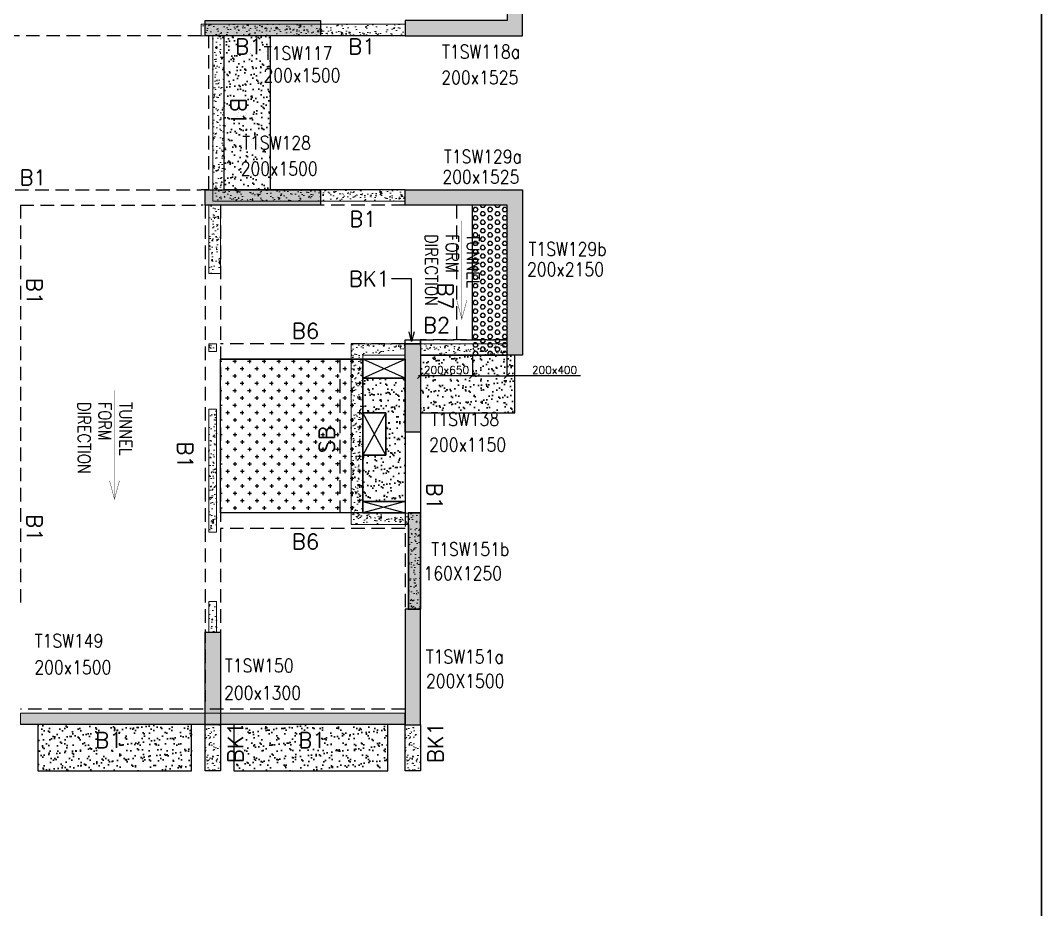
# Model space of a CAD drawing. Header units: millimetres. Extents: x 1078357 to 2594950, y -4969473 to -4636555.
# Drawn here: x 1439751 to 1453025, y -4675112 to -4663560 of the extents above; entities that cross this region are included whole.
import ezdxf

# ---------------------------------------------------------------- set-up
doc = ezdxf.new("R2010")
doc.units = ezdxf.units.MM
doc.header["$PDMODE"] = 35
for name, pattern in [('CONTINOUS', [0]), ('HIDDEN', [0.375, 0.25, -0.125]), ('New Retail block$0$CONTINOUS', [0])]:
    doc.linetypes.add(name, pattern=pattern)
doc.layers.get('0').update_dxf_attribs({"lineweight": 0})
doc.layers.get('Defpoints').update_dxf_attribs({"lineweight": 0})
for name, color, linetype, lineweight in [('A-_ANOTDIMA_D-', 6, 'Continuous', 13), ('Boundary', 40, 'Continuous', 30), ('COL. NO.', 30, 'Continuous', 25), ('COL. SIZE', 7, 'Continuous', 25), ('DIM', 9, 'Continuous', 25), ('HATCH', 8, 'Continuous', 30), ('S-NON STR RCC WALL', 8, 'Continuous', 0)]:
    doc.layers.add(name, color=color, linetype=linetype, lineweight=lineweight)
for name, color, linetype in [('B-200x325', 201, 'HIDDEN'), ('B-200x375', 41, 'HIDDEN'), ('B-200x400', 44, 'HIDDEN'), ('B-200x650', 241, 'HIDDEN'), ('B-300xSLAB THK.', 151, 'Continuous'), ('BK1-200x650', 241, 'HIDDEN'), ('DC BEAM NO.', 7, 'Continuous'), ('DROP SLAB', 8, 'Continuous'), ('S-COLUMN_SHEAR WALL', 1, 'Continuous'), ('S-PROJECTION', 54, 'New Retail block$0$CONTINOUS'), ('SLAB FOLD', 8, 'Continuous'), ('TEXT', 7, 'Continuous')]:
    doc.layers.add(name, color=color, linetype=linetype)
doc.styles.add('Roman', font='romans')
doc.styles.add('ROMANS', font='romans.shx', dxfattribs={"width": 0.85})
doc.dimstyles.new('HARESH', dxfattribs={"dimtxt": 150, "dimasz": 75, "dimexe": 0, "dimexo": 0, "dimgap": 25, "dimtad": 1, "dimdec": 0, "dimdsep": 46, "dimtxsty": 'Roman', "dimblk": 'OBLIQUE', "dimcen": 225, "dimdle": 25, "dimclrd": 2, "dimclre": 2, "dimclrt": 7, "dimadec": 8, "dimazin": 1, "dimtfac": 1, "dimtdec": 0, "dimtmove": 0, "dimatfit": 0, "dimfxl": 1, "dimlwd": -1, "dimlwe": -1, "dimarcsym": 0})
pattern_1 = [(50, (-3886494.52, 18750791.27), (182.184669, -15.9390855), [19.05, -209.55]), (355, (-3886494.52, 18750791.27), (-35.2434214, 191.0568452), [15.24, -167.6405842]), (100.4514447, (-3886479.33, 18750789.94), (146.9412471, 175.1177519), [16.1900088, -178.0902446]), (46.1842, (-3886494.52, 18750842.07), (271.0790409, -42.042328), [28.575, -314.325]), (96.6355576, (-3886471.93, 18750838.57), (237.404134, 247.4261246), [24.285023, -267.135608]), (351.1841512, (-3886494.52, 18750842.07), (237.404134, 247.4261246), [22.859967, -251.459732]), (21, (-3886469.12, 18750829.37), (151.6143913, -102.2651982), [19.05, -209.55]), (326, (-3886469.12, 18750829.37), (61.8020283, 184.1879661), [15.24, -167.64]), (71.451445, (-3886456.48, 18750820.85), (213.4164193, 81.9227689), [16.1900088, -178.0899376]), (37.5, (-3886494.515, 18750791.27), (3.08860325, 84.55503887), [0, -165.608, 0, -170.18, 0, -168.275]), (7.5, (-3886494.515, 18750791.27), (66.8196625, 100.18057482), [0, -97.028, 0, -161.798, 0, -64.135]), (327.5, (-3886551.16, 18750791.27), (135.59059517, -5.728744), [0, -63.5, 0, -198.12, 0, -262.89]), (317.5, (-3886576.56, 18750791.27), (148.1291814, 25.42649103), [0, -82.55, 0, -131.572, 0, -186.69])]

# ---------------------------------------------------------------- blocks, each defined once
blk = doc.blocks.new('_Oblique')
at = {"color": 0, "linetype": 'ByBlock', "lineweight": -2}
blk.add_line((-0.5, -0.5), (0.5, 0.5), dxfattribs=at)
blk = doc.blocks.new('*D1308')
at = {"layer": 'Defpoints', "color": 0, "ltscale": 700, "transparency": 16777216}
for p in [(1445626, -4667910, 0), (1446076, -4667910, 0), (1446076, -4668176)]:
    blk.add_point(p, dxfattribs=at)
at = {"layer": 'DIM', "color": 2, "ltscale": 700, "transparency": 16777216}
for p, q in [((1445626, -4667910), (1445626, -4668176)), ((1446076, -4667910), (1446076, -4668176)), ((1445626, -4668176), (1445551, -4668176)), ((1445626, -4668176), (1446076, -4668176)), ((1445626, -4668176), (1446076, -4668176)), ((1446076, -4668176), (1446151, -4668176)), ((1447032, -4668176), (1446076, -4668176))]:
    blk.add_line(p, q, dxfattribs=at)
at = {"layer": 'DIM', "color": 2, "ltscale": 700, "transparency": 16777216, "xscale": 75, "yscale": 75, "zscale": 75}
blk.add_blockref('_Oblique', (1445626, -4668176), dxfattribs=at)
at = {"layer": 'DIM', "color": 2, "ltscale": 700, "transparency": 16777216, "xscale": 75, "yscale": 75, "zscale": 75, "rotation": 180}
blk.add_blockref('_Oblique', (1446076, -4668176), dxfattribs=at)
at = {"layer": 'DIM', "color": 7, "ltscale": 700, "transparency": 16777216, "insert": (1446695, -4668101), "char_height": 150, "attachment_point": 5, "style": 'Roman'}
blk.add_mtext('{\\H0.666667x;200x400}', dxfattribs=at)
blk = doc.blocks.new('*D1309')
at = {"layer": 'Defpoints', "color": 0, "ltscale": 700, "transparency": 16777216}
for p in [(1444951, -4667910, 0), (1445626, -4667910), (1444951, -4668176)]:
    blk.add_point(p, dxfattribs=at)
at = {"layer": 'DIM', "color": 2, "ltscale": 700, "transparency": 16777216}
for p, q in [((1444951, -4667910), (1444951, -4668176)), ((1445626, -4667910), (1445626, -4668176)), ((1445651, -4668176), (1444926, -4668176))]:
    blk.add_line(p, q, dxfattribs=at)
at = {"layer": 'DIM', "color": 2, "ltscale": 700, "transparency": 16777216, "xscale": 75, "yscale": 75, "zscale": 75, "rotation": 180}
blk.add_blockref('_Oblique', (1444951, -4668176), dxfattribs=at)
at = {"layer": 'DIM', "color": 2, "ltscale": 700, "transparency": 16777216, "xscale": 75, "yscale": 75, "zscale": 75}
blk.add_blockref('_Oblique', (1445626, -4668176), dxfattribs=at)
at = {"layer": 'DIM', "color": 7, "ltscale": 700, "transparency": 16777216, "insert": (1445289, -4668101), "char_height": 150, "attachment_point": 5, "style": 'Roman'}
blk.add_mtext('{\\H0.666667x;200x650}', dxfattribs=at)
blk = doc.blocks.new('G$CD63B60BD')
at = {"layer": 'COL. NO.', "linetype": 'Continuous', "style": 'ROMANS', "width": 0.85}
for s, p in [('T1SW117', (87238, 8637, -320)), ('T1SW118a', (89556, 8656, -320)), ('T1SW128', (86958, 7473, -320)), ('T1SW129a', (89580, 7294, -320)), ('T1SW129b', (90680, 6092, -320)), ('T1SW138', (89406, 3882, -320)), ('T1SW151b', (89416, 2192, 0)), ('T1SW149', (84261, 1002, -320)), ('T1SW151a', (89344, 796, 0)), ('T1SW150', (86734, 680, -320))]:
    blk.add_text(s, height=175, dxfattribs=at).set_placement(p)
at = {"layer": 'COL. SIZE', "linetype": 'Continuous', "style": 'ROMANS', "width": 0.85}
for s, p in [('200x1500', (87235, 8349, -320)), ('200x1525', (89546, 8321, -320)), ('200x1500', (86938, 7137, -320)), ('200x1525', (89560, 7030, -320)), ('200x2150', (90660, 5828, -320)), ('200x1150', (89388, 3550, -320)), ('160X1250', (89315, 1879, 0)), ('200x1500', (84256, 658, -320)), ('200X1500', (89347, 479, 0)), ('200x1300', (86722, 327, -320))]:
    blk.add_text(s, height=175, dxfattribs=at).set_placement(p)

msp = doc.modelspace()

# ---------------------------------------------------------------- hatches: boundary and pattern name
at = {"layer": 'DROP SLAB'}
h = msp.add_hatch(dxfattribs=at)
h.set_pattern_fill('CROSS', color=8, scale=15, angle=0.03079)
h.set_pattern_definition([(180.03079016, (-3005965.24, 14064915.91), (-95.1987999, -95.3011726), [47.625, -142.875]), (270.03079016, (-3005989.06, 14064939.705), (95.3011726, -95.1987999), [47.625, -142.875])])
h.paths.add_polyline_path([(1444201.2, -4669959.6), (1442351.2, -4669959.5), (1442351.2, -4667959.7), (1444201.2, -4667959.8)])
at = {"layer": 'HATCH'}
h = msp.add_hatch(dxfattribs=at)
h.set_pattern_fill('AR-SAND', color=8, scale=3, angle=179.97015)
h.set_pattern_definition([(37.4701541, (-2644231.77, 14017529.73), (-4.72361136, 146.8264517), [0, -115.824, 0, -129.54, 0, -123.825]), (7.4701541, (-2644231.77, 14017529.73), (134.9689868, 214.9772528), [0, -62.484, 0, -104.394, 0, -40.005]), (327.4701541, (-2644325.5, 14017529.78), (237.2979035, 0.3075449), [0, -38.1, 0, -137.16, 0, -179.07]), (317.4701541, (-2644325.5, 14017529.78), (229.1017424, 66.759465), [0, -19.05, 0, -89.916, 0, -102.87])])
h.paths.add_polyline_path([(1443001.5, -4663759.7), (1442401.5, -4663759.7), (1442401.5, -4665759.7), (1443001.5, -4665759.7)])
h = msp.add_hatch(dxfattribs=at)
h.set_pattern_fill('AR-SAND', color=8, scale=3, angle=179.97015)
h.set_pattern_definition([(37.4701541, (-2647406.74, 14014779.73), (-4.72361136, 146.8264517), [0, -115.824, 0, -129.54, 0, -123.825]), (7.4701541, (-2647406.74, 14014779.73), (134.9689868, 214.9772528), [0, -62.484, 0, -104.394, 0, -40.005]), (327.4701541, (-2647500.47, 14014779.78), (237.2979035, 0.3075449), [0, -38.1, 0, -137.16, 0, -179.07]), (317.4701541, (-2647500.47, 14014779.78), (229.1017424, 66.759465), [0, -19.05, 0, -89.916, 0, -102.87])])
h.paths.add_polyline_path([(1446176.2, -4667909.7), (1444951.5, -4667909.7), (1444951.5, -4668659.6), (1446176.2, -4668659.6)])
h = msp.add_hatch(dxfattribs=at)
h.set_pattern_fill('AR-SAND', color=8, scale=3, angle=359.97015)
h.set_pattern_definition([(37.47015413, (-3577631.92, 18698798.93), (-4.72361136, 146.8264517), [0, -115.824, 0, -129.54, 0, -123.825]), (7.4701541, (-3577631.92, 18698798.93), (134.9689868, 214.9772528), [0, -62.484, 0, -104.394, 0, -40.005]), (327.4701541, (-3577725.64, 18698798.98), (237.2979035, 0.3075449), [0, -38.1, 0, -137.16, 0, -179.07]), (317.4701541, (-3577725.64, 18698798.98), (229.1017424, 66.759465), [0, -19.05, 0, -89.916, 0, -102.87])])
h.paths.add_polyline_path([(1444751.2, -4669809.7), (1444201.2, -4669809.7), (1444201.2, -4669209.6), (1444501.2, -4669209.6), (1444501.2, -4668659.7), (1444201.2, -4668659.7), (1444201.2, -4668209.7), (1444751.2, -4668209.7)])
h = msp.add_hatch(dxfattribs=at)
h.set_pattern_fill('AR-SAND', color=8, scale=3, angle=179.97015)
h.set_pattern_definition([(37.47015413, (-3743306.5, 18698798.92), (-4.72361136, 146.8264517), [0, -115.824, 0, -129.54, 0, -123.825]), (7.4701541, (-3743306.5, 18698798.92), (134.9689868, 214.9772528), [0, -62.484, 0, -104.394, 0, -40.005]), (327.4701541, (-3743400.23, 18698798.96), (237.2979035, 0.3075449), [0, -38.1, 0, -137.16, 0, -179.07]), (317.4701541, (-3743400.23, 18698798.96), (229.1017424, 66.759465), [0, -19.05, 0, -89.916, 0, -102.87])])
h.paths.add_polyline_path([(1441976.5, -4672709.7), (1439976.5, -4672709.7), (1439976.5, -4673309.7), (1441976.5, -4673309.7)])
h = msp.add_hatch(dxfattribs=at)
h.set_pattern_fill('AR-SAND', color=8, scale=3, angle=179.97015)
h.set_pattern_definition([(37.47015413, (-3745856.5, 18698798.92), (-4.72361136, 146.8264517), [0, -115.824, 0, -129.54, 0, -123.825]), (7.4701541, (-3745856.5, 18698798.92), (134.9689868, 214.9772528), [0, -62.484, 0, -104.394, 0, -40.005]), (327.4701541, (-3745950.23, 18698798.96), (237.2979035, 0.3075449), [0, -38.1, 0, -137.16, 0, -179.07]), (317.4701541, (-3745950.23, 18698798.96), (229.1017424, 66.759465), [0, -19.05, 0, -89.916, 0, -102.87])])
h.paths.add_polyline_path([(1444526.5, -4672709.7), (1442526.5, -4672709.7), (1442526.5, -4673309.7), (1444526.5, -4673309.7)])
at = {"layer": 'S-COLUMN_SHEAR WALL', "lineweight": 25, "extrusion": (-1.00316e-06, 2.11765e-11, 1)}
h = msp.add_hatch(color=1, dxfattribs=at)
h.dxf.hatch_style = 1
h.paths.add_polyline_path([(1446076.3, -4663559.8), (1444751.3, -4663559.8), (1444751.3, -4663759.8), (1446276.3, -4663759.8), (1446276.3, -4661609.8), (1446076.3, -4661609.8)])
at = {"layer": 'S-COLUMN_SHEAR WALL', "lineweight": 25}
h = msp.add_hatch(color=1, dxfattribs=at)
h.dxf.hatch_style = 1
h.paths.add_polyline_path([(1442151.3, -4663559.7), (1443651.3, -4663559.7), (1443651.3, -4663759.7), (1442151.3, -4663759.7)])
h = msp.add_hatch(color=1, dxfattribs=at)
h.dxf.hatch_style = 1
h.paths.add_polyline_path([(1442151.3, -4665759.7), (1443651.3, -4665759.7), (1443651.3, -4665959.7), (1442151.3, -4665959.7)])
h = msp.add_hatch(color=1, dxfattribs=at)
h.dxf.hatch_style = 1
h.paths.add_polyline_path([(1446076.3, -4665959.8), (1444751.3, -4665959.8), (1444751.3, -4665759.8), (1446276.3, -4665759.8), (1446276.3, -4667909.8), (1446076.3, -4667909.8)])
h = msp.add_hatch(color=1, dxfattribs=at)
h.dxf.hatch_style = 1
h.paths.add_polyline_path([(1444751.3, -4667759.8), (1444951.3, -4667759.8), (1444951.3, -4668909.8), (1444751.3, -4668909.8)])
at = {"layer": 'S-COLUMN_SHEAR WALL', "lineweight": 25, "extrusion": (-1.00316e-06, -2.11765e-11, 1)}
h = msp.add_hatch(color=1, dxfattribs=at)
h.dxf.hatch_style = 1
h.paths.add_polyline_path([(1444791.3, -4671209.7), (1444951.3, -4671209.7), (1444951.2, -4669959.5), (1444791.2, -4669959.5)])
at = {"layer": 'S-COLUMN_SHEAR WALL', "lineweight": 25}
h = msp.add_hatch(color=1, dxfattribs=at)
h.dxf.hatch_style = 1
h.paths.add_polyline_path([(1444751.2, -4672709.8), (1444951.2, -4672709.8), (1444951.2, -4671209.7), (1444751.2, -4671209.7)])
h = msp.add_hatch(color=1, dxfattribs=at)
h.dxf.hatch_style = 1
h.paths.add_polyline_path([(1442351.2, -4671509.7), (1442351.2, -4672709.8), (1442151.2, -4672709.8), (1442151.2, -4671509.7)])
at = {"layer": 'S-NON STR RCC WALL'}
h = msp.add_hatch(dxfattribs=at)
h.set_pattern_fill('AR-CONC', color=256)
h.set_pattern_definition(pattern_1)
h.paths.add_polyline_path([(1444751.5, -4663759.7), (1444751.5, -4663609.7), (1442101.5, -4663609.7), (1442101.5, -4663759.7), (1442251.5, -4663759.7), (1442251.5, -4665909.7), (1444751.5, -4665909.7), (1444751.5, -4665759.7), (1442401.5, -4665759.7), (1442401.5, -4663759.7)])
h = msp.add_hatch(dxfattribs=at)
h.set_pattern_fill('AR-CONC', color=256, angle=180)
h.set_pattern_definition([(50, (-6009333.69, 28115539.64), (182.184669, -15.93908554), [19.05, -209.55]), (355, (-6009333.7, 28115539.64), (-35.2434214, 191.0568452), [15.24, -167.6405842]), (100.4514447, (-6009318.51, 28115538.3), (146.9412471, 175.1177519), [16.1900088, -178.0902446]), (46.1842, (-6009333.7, 28115590.44), (271.0790409, -42.042328), [28.575, -314.325]), (96.6355576, (-6009311.1, 28115586.93), (237.404134, 247.4261246), [24.2850231, -267.1356082]), (351.1841512, (-6009333.7, 28115590.44), (237.404134, 247.4261246), [22.859967, -251.459732]), (21, (-6009308.29, 28115577.74), (151.6143913, -102.2651982), [19.05, -209.55]), (326, (-6009308.3, 28115577.74), (61.8020283, 184.1879661), [15.24, -167.64]), (71.451445, (-6009295.66, 28115569.21), (213.4164193, 81.9227689), [16.1900088, -178.0899376]), (37.5, (-6009333.69, 28115539.636), (3.08860325, 84.55503887), [0, -165.608, 0, -170.18, 0, -168.275]), (7.5, (-6009333.69, 28115539.64), (66.8196625, 100.18057482), [0, -97.028, 0, -161.798, 0, -64.135]), (327.5, (-6009390.334, 28115539.636), (135.59059517, -5.72874399), [0, -63.5, 0, -198.12, 0, -262.89]), (317.5, (-6009415.73, 28115539.64), (148.1291814, 25.42649103), [0, -82.55, 0, -131.572, 0, -186.69])])
h.paths.add_polyline_path([(1442201.5, -4665959.7), (1442351.5, -4665959.7), (1442351.5, -4666849.6), (1442201.5, -4666849.6)])
h = msp.add_hatch(dxfattribs=at)
h.set_pattern_fill('AR-CONC', color=256, angle=180)
h.set_pattern_definition([(50, (2539476, -9254853.38), (182.184669, -15.9390855), [19.05, -209.55]), (355, (2539476, -9254853.38), (-35.2434214, 191.056845), [15.24, -167.640584]), (100.4514447, (2539491.19, -9254854.7), (146.941247, 175.117752), [16.190009, -178.0902446]), (46.1842, (2539476, -9254802.58), (271.079041, -42.042328), [28.575, -314.325]), (96.6355576, (2539498.6, -9254806.08), (237.404134, 247.426125), [24.285023, -267.135608]), (351.184151, (2539476, -9254802.58), (237.404134, 247.426125), [22.859967, -251.459732]), (21, (2539501.4, -9254815.28), (151.6143913, -102.265198), [19.05, -209.55]), (326, (2539501.4, -9254815.28), (61.802028, 184.187966), [15.24, -167.64]), (71.451445, (2539514.04, -9254823.8), (213.416419, 81.922769), [16.190009, -178.0899376]), (37.5, (2539476.01, -9254853.376), (3.08860325, 84.5550389), [0, -165.608, 0, -170.18, 0, -168.275]), (7.5, (2539476.01, -9254853.38), (66.8196625, 100.1805748), [0, -97.028, 0, -161.798, 0, -64.135]), (327.5, (2539419.365, -9254853.376), (135.5905952, -5.728744), [0, -63.5, 0, -198.12, 0, -262.89]), (317.5, (2539393.97, -9254853.38), (148.1291814, 25.426491), [0, -82.55, 0, -131.572, 0, -186.69])])
h.paths.add_polyline_path([(1442201.5, -4667759.5), (1442301.5, -4667759.5), (1442301.5, -4667859.5), (1442201.5, -4667859.5)])
h = msp.add_hatch(dxfattribs=at)
h.set_pattern_fill('AR-CONC', color=256)
h.set_pattern_definition([(50, (-4983719.23, 23434810.46), (182.184669, -15.9390855), [19.05, -209.55]), (355, (-4983719.23, 23434810.46), (-35.2434214, 191.0568452), [15.24, -167.6405842]), (100.4514447, (-4983704.05, 23434809.13), (146.9412471, 175.1177519), [16.1900088, -178.0902446]), (46.1842, (-4983719.23, 23434861.26), (271.0790409, -42.042328), [28.575, -314.325]), (96.6355576, (-4983696.64, 23434857.75), (237.404134, 247.4261246), [24.2850231, -267.1356082]), (351.1841512, (-4983719.23, 23434861.26), (237.404134, 247.4261246), [22.859967, -251.459732]), (21, (-4983693.83, 23434848.56), (151.6143913, -102.2651982), [19.05, -209.55]), (326, (-4983693.83, 23434848.56), (61.8020283, 184.1879661), [15.24, -167.64]), (71.451445, (-4983681.2, 23434840.03), (213.4164193, 81.9227689), [16.1900088, -178.0899376]), (37.5, (-4983719.23, 23434810.456), (3.08860325, 84.55503887), [0, -165.608, 0, -170.18, 0, -168.275]), (7.5, (-4983719.23, 23434810.46), (66.8196625, 100.18057482), [0, -97.028, 0, -161.798, 0, -64.135]), (327.5, (-4983775.87, 23434810.456), (135.59059517, -5.728744), [0, -63.5, 0, -198.12, 0, -262.89]), (317.5, (-4983801.27, 23434810.46), (148.1291814, 25.42649103), [0, -82.55, 0, -131.572, 0, -186.69])])
h.paths.add_polyline_path([(1444051.5, -4670109.7), (1444051.5, -4667759.7), (1444751.5, -4667759.7), (1444751.5, -4667909.7), (1444201.5, -4667909.7), (1444201.5, -4669959.7), (1444951.5, -4669959.7), (1444951.5, -4671209.7), (1444801.5, -4671209.7), (1444801.5, -4670109.7)])
h = msp.add_hatch(dxfattribs=at)
h.set_pattern_fill('AR-CONC', color=256)
h.set_pattern_definition(pattern_1)
h.paths.add_polyline_path([(1445976.5, -4667909.7), (1444951.5, -4667909.7), (1444951.5, -4667759.7), (1445976.5, -4667759.7)])
h.paths.add_polyline_path([(1446076.5, -4667909.7), (1445976.5, -4667909.7), (1445976.5, -4667759.7), (1446076.5, -4667759.7)])
h = msp.add_hatch(dxfattribs=at)
h.set_pattern_fill('AR-CONC', color=256, angle=180)
h.set_pattern_definition([(50, (2539489.22, -9253488.71), (182.184669, -15.9390855), [19.05, -209.55]), (355, (2539489.22, -9253488.71), (-35.2434214, 191.056845), [15.24, -167.640584]), (100.4514447, (2539504.4, -9253490.04), (146.941247, 175.117752), [16.190009, -178.0902446]), (46.1842, (2539489.22, -9253437.9), (271.079041, -42.042328), [28.575, -314.325]), (96.6355576, (2539511.8, -9253441.41), (237.404134, 247.426125), [24.285023, -267.135608]), (351.184151, (2539489.22, -9253437.9), (237.404134, 247.426125), [22.859967, -251.459732]), (21, (2539514.62, -9253450.61), (151.6143913, -102.265198), [19.05, -209.55]), (326, (2539514.62, -9253450.61), (61.802028, 184.187966), [15.24, -167.64]), (71.451445, (2539527.26, -9253459.13), (213.416419, 81.922769), [16.190009, -178.0899376]), (37.5, (2539489.22, -9253488.71), (3.08860325, 84.5550389), [0, -165.608, 0, -170.18, 0, -168.275]), (7.5, (2539489.22, -9253488.71), (66.8196625, 100.1805748), [0, -97.028, 0, -161.798, 0, -64.135]), (327.5, (2539432.58, -9253488.71), (135.5905952, -5.728744), [0, -63.5, 0, -198.12, 0, -262.89]), (317.5, (2539407.18, -9253488.71), (148.1291814, 25.426491), [0, -82.55, 0, -131.572, 0, -186.69])])
h.paths.add_polyline_path([(1442201.5, -4670209.5), (1442301.5, -4670209.5), (1442301.5, -4668609.5), (1442201.5, -4668609.5)])
h = msp.add_hatch(dxfattribs=at)
h.set_pattern_fill('AR-CONC', color=256, angle=180)
h.set_pattern_definition([(50, (1442264.5, -4569469.52), (182.18467, -15.93909), [19.05, -209.55]), (355, (1442264.5, -4569469.52), (-35.24342, 191.05685), [15.24, -167.6406]), (100.45144, (1442279.69, -4569470.85), (146.94125, 175.11775), [16.19, -178.09024]), (46.1842, (1442264.5, -4569418.72), (271.07904, -42.04233), [28.575, -314.325]), (96.63556, (1442287.1, -4569422.23), (237.4041, 247.4261), [24.285, -267.1356]), (351.18415, (1442264.5, -4569418.72), (237.4041, 247.4261), [22.86, -251.4597]), (21, (1442289.9, -4569431.42), (151.6144, -102.2652), [19.05, -209.55]), (326, (1442289.9, -4569431.42), (61.80203, 184.18797), [15.24, -167.64]), (71.45144, (1442302.54, -4569439.95), (213.41642, 81.92277), [16.19, -178.08994]), (37.5, (1442264.506, -4569469.524), (3.088603, 84.55504), [0, -165.608, 0, -170.18, 0, -168.275]), (7.5, (1442264.51, -4569469.52), (66.81966, 100.180575), [0, -97.028, 0, -161.798, 0, -64.135]), (327.5, (1442207.864, -4569469.524), (135.590595, -5.728744), [0, -63.5, 0, -198.12, 0, -262.89]), (317.5, (1442182.46, -4569469.52), (148.12918, 25.42649), [0, -82.55, 0, -131.572, 0, -186.69])])
h.paths.add_polyline_path([(1442201.5, -4671510), (1442301.5, -4671510), (1442301.5, -4671109.5), (1442201.5, -4671109.5)])
h = msp.add_hatch(dxfattribs=at)
h.set_pattern_fill('AR-CONC', color=256)
h.set_pattern_definition([(50, (-4983719.23, 23434810.46), (182.184669, -15.9390855), [19.05, -209.55]), (355, (-4983719.23, 23434810.46), (-35.2434214, 191.0568452), [15.24, -167.6405842]), (100.4514447, (-4983704.05, 23434809.13), (146.9412471, 175.1177519), [16.1900088, -178.0902446]), (46.1842, (-4983719.23, 23434861.26), (271.0790409, -42.042328), [28.575, -314.325]), (96.6355576, (-4983696.64, 23434857.75), (237.404134, 247.4261246), [24.2850231, -267.1356082]), (351.1841512, (-4983719.23, 23434861.26), (237.404134, 247.4261246), [22.859967, -251.459732]), (21, (-4983693.83, 23434848.56), (151.6143913, -102.2651982), [19.05, -209.55]), (326, (-4983693.83, 23434848.56), (61.8020283, 184.1879661), [15.24, -167.64]), (71.451445, (-4983681.2, 23434840.03), (213.4164193, 81.9227689), [16.1900088, -178.0899376]), (37.5, (-4983719.23, 23434810.456), (3.08860325, 84.55503887), [0, -165.608, 0, -170.18, 0, -168.275]), (7.5, (-4983719.23, 23434810.46), (66.8196625, 100.18057482), [0, -97.028, 0, -161.798, 0, -64.135]), (327.5, (-4983775.87, 23434810.456), (135.59059517, -5.728744), [0, -63.5, 0, -198.12, 0, -262.89]), (317.5, (-4983801.27, 23434810.46), (148.1291814, 25.42649103), [0, -82.55, 0, -131.572, 0, -186.69])])
h.paths.add_polyline_path([(1442626.5, -4672709.6), (1441876.5, -4672709.6), (1441876.5, -4672559.7), (1442626.5, -4672559.7)])
h.paths.add_polyline_path([(1444748.6, -4672709.7), (1444426.5, -4672709.7), (1444426.5, -4672559.7), (1444748.6, -4672559.7)])
h.paths.add_polyline_path([(1440076.5, -4672709.7), (1439751.5, -4672709.7), (1439751.5, -4672559.7), (1440076.5, -4672559.7)])
h.paths.add_polyline_path([(1444426.5, -4672709.7), (1442626.5, -4672709.7), (1442626.5, -4672559.7), (1444426.5, -4672559.7)])
h.paths.add_polyline_path([(1441876.5, -4672709.7), (1440076.5, -4672709.7), (1440076.5, -4672559.7), (1441876.5, -4672559.7)])
h = msp.add_hatch(dxfattribs=at)
h.set_pattern_fill('AR-CONC', color=256, angle=180)
h.set_pattern_definition([(50, (-8188021.01, 37566397.59), (182.184669, -15.93908554), [19.05, -209.55]), (355, (-8188021.01, 37566397.59), (-35.2434214, 191.0568452), [15.24, -167.6405842]), (100.4514447, (-8188005.83, 37566396.26), (146.9412471, 175.1177519), [16.1900088, -178.0902446]), (46.1842, (-8188021.01, 37566448.39), (271.0790409, -42.0423279), [28.575, -314.325]), (96.6355576, (-8187998.42, 37566444.88), (237.404134, 247.4261246), [24.2850231, -267.1356082]), (351.1841512, (-8188021.01, 37566448.4), (237.404134, 247.4261246), [22.859967, -251.459732]), (21, (-8187995.61, 37566435.69), (151.61439127, -102.2651982), [19.05, -209.55]), (326, (-8187995.61, 37566435.69), (61.80202835, 184.1879661), [15.24, -167.64]), (71.451445, (-8187982.98, 37566427.17), (213.4164193, 81.9227689), [16.1900088, -178.0899376]), (37.5, (-8188021.015, 37566397.59), (3.08860325, 84.55503887), [0, -165.608, 0, -170.18, 0, -168.275]), (7.5, (-8188021.015, 37566397.59), (66.81966251, 100.18057482), [0, -97.028, 0, -161.798, 0, -64.135]), (327.5, (-8188077.66, 37566397.59), (135.59059517, -5.72874399), [0, -63.5, 0, -198.12, 0, -262.89]), (317.5, (-8188103.06, 37566397.59), (148.1291814, 25.42649103), [0, -82.55, 0, -131.572, 0, -186.69])])
h.paths.add_polyline_path([(1442351.2, -4672709.7), (1442151.2, -4672709.7), (1442151.2, -4673309.7), (1442351.2, -4673309.7), (1442351.2, -4673309.7), (1442351.2, -4672709.8)], is_closed=False)
h = msp.add_hatch(dxfattribs=at)
h.set_pattern_fill('AR-CONC', color=256, angle=180)
h.set_pattern_definition([(50, (-8185421.04, 37566397.59), (182.184669, -15.93908554), [19.05, -209.55]), (355, (-8185421.04, 37566397.59), (-35.2434214, 191.0568452), [15.24, -167.6405842]), (100.4514447, (-8185405.85, 37566396.26), (146.9412471, 175.1177519), [16.1900088, -178.0902446]), (46.1842, (-8185421.04, 37566448.39), (271.0790409, -42.0423279), [28.575, -314.325]), (96.6355576, (-8185398.45, 37566444.88), (237.404134, 247.4261246), [24.2850231, -267.1356082]), (351.1841512, (-8185421.04, 37566448.4), (237.404134, 247.4261246), [22.859967, -251.459732]), (21, (-8185395.64, 37566435.69), (151.61439127, -102.2651982), [19.05, -209.55]), (326, (-8185395.64, 37566435.69), (61.80202835, 184.1879661), [15.24, -167.64]), (71.451445, (-8185383, 37566427.17), (213.4164193, 81.9227689), [16.1900088, -178.0899376]), (37.5, (-8185421.035, 37566397.59), (3.08860325, 84.55503887), [0, -165.608, 0, -170.18, 0, -168.275]), (7.5, (-8185421.035, 37566397.59), (66.81966251, 100.18057482), [0, -97.028, 0, -161.798, 0, -64.135]), (327.5, (-8185477.68, 37566397.59), (135.59059517, -5.72874399), [0, -63.5, 0, -198.12, 0, -262.89]), (317.5, (-8185503.08, 37566397.59), (148.1291814, 25.42649103), [0, -82.55, 0, -131.572, 0, -186.69])])
h.paths.add_polyline_path([(1444951.2, -4672709.7), (1444751.2, -4672709.7), (1444751.2, -4673309.7), (1444951.2, -4673309.7), (1444951.2, -4673309.7), (1444951.2, -4672709.8)], is_closed=False)
at = {"layer": 'SLAB FOLD', "ltscale": 1000}
h = msp.add_hatch(dxfattribs=at)
h.set_pattern_fill('HEX', color=8, scale=10, angle=180)
h.set_pattern_definition([(180, (261151.654, 209214.5), (-7e-15, -54.99261315), [31.75, -63.5]), (300, (261151.654, 209214.5), (47.625, 27.4963066), [31.75, -63.5]), (240, (261119.904, 209214.5), (47.625, -27.4963066), [31.75, -63.5])])
h.paths.add_polyline_path([(1446076.4, -4667909.7), (1445626.4, -4667909.7), (1445626.4, -4665959.8), (1446076.4, -4665959.8)])

# ---------------------------------------------------------------- linework, layer by layer
at = {"color": 2, "ltscale": 1000, "const_width": 5, "elevation": -0.1}
for points in [[(1445423.7, -4667196.2), (1445488.8, -4667439.2), (1445488.9, -4666159.4), (1445488.8, -4667439.2), (1445553.9, -4667196.2)], [(1440909, -4669537.8), (1440974.1, -4669780.8), (1440974.1, -4668363.8), (1440974.1, -4669780.8), (1441039.2, -4669537.8)]]:
    msp.add_lwpolyline(points, dxfattribs=at)
at = {"layer": 'B-200x325', "ltscale": 700}
for p, q in [((1444751.1, -4667759.7, 0), (1442351.2, -4667759.7, 0)), ((1444751.2, -4670159.5, 0), (1442351.2, -4670159.5, 0))]:
    msp.add_line(p, q, dxfattribs=at)
at = {"layer": 'B-200x325', "linetype": 'Continuous', "ltscale": 700}
for p, q in [((1444751.1, -4667959.7, 0), (1442351.2, -4667959.7, 0)), ((1444751.2, -4669959.5, 0), (1442351.2, -4669959.5, 0))]:
    msp.add_line(p, q, dxfattribs=at)
at = {"layer": 'B-200x375', "ltscale": 700}
msp.add_line((1445426.1, -4667709.7, 0), (1445426.1, -4665959.7, 0), dxfattribs=at)
at = {"layer": 'B-200x375', "linetype": 'Continuous', "ltscale": 700}
msp.add_line((1445626.1, -4667709.7, 0), (1445626.1, -4665970.3, 0), dxfattribs=at)
at = {"layer": 'B-200x400', "linetype": 'HIDDEN', "ltscale": 500}
msp.add_line((1445626.1, -4667709.7, 0), (1446076.1, -4667709.7, 0), dxfattribs=at)
at = {"layer": 'B-200x400', "linetype": 'ByBlock', "ltscale": 500}
msp.add_line((1445626.1, -4667909.7, 0), (1446076.1, -4667909.7, 0), dxfattribs=at)
at = {"layer": 'B-200x650', "linetype": 'HIDDEN', "ltscale": 700}
for p, q in [((1442101.5, -4663759.6, 0), (1433876.3, -4663759.6, 0)), ((1442201.5, -4665759.7, 0), (1442201.5, -4663759.7, 0)), ((1438106.5, -4665759.7, 0), (1442101.5, -4665759.7, 0)), ((1442201.5, -4665759.7, 0), (1442101.5, -4665759.7, 0)), ((1439751.5, -4665959.7, 0), (1439751.5, -4671209.7, 0)), ((1439751.5, -4665959.7, 0), (1442101.5, -4665959.7, 0)), ((1444751.5, -4665959.7, 0), (1442101.5, -4665959.7, 0)), ((1442151.5, -4665959.7, 0), (1442151.5, -4672409.6, 0)), ((1442351.5, -4665959.7, 0), (1442351.5, -4672409.6, 0)), ((1444951.3, -4667709.7, 0), (1445626.1, -4667709.7, 0)), ((1446076.5, -4667709.7, 0), (1444951.5, -4667709.7, 0)), ((1444751.5, -4668909.7, 0), (1444751.5, -4671209.7, 0)), ((1444751.5, -4672509.7, 0), (1439751.5, -4672509.7, 0))]:
    msp.add_line(p, q, dxfattribs=at)
at = {"layer": 'B-200x650', "linetype": 'CONTINOUS', "ltscale": 700}
for p, q in [((1444751.5, -4663759.6, 0), (1442401.5, -4663759.6, 0)), ((1442401.5, -4665759.7, 0), (1442401.5, -4663759.7, 0)), ((1444751.5, -4665759.7, 0), (1442401.5, -4665759.7, 0)), ((1444951.3, -4667909.7, 0), (1445626.1, -4667909.7, 0)), ((1444951.5, -4668909.7, 0), (1444951.5, -4671209.7, 0)), ((1444751.5, -4672709.7, 0), (1439751.5, -4672709.7, 0)), ((1442151.2, -4673309.7, 0), (1442151.2, -4672709.7, 0)), ((1442351.2, -4672709.7, 0), (1442351.2, -4673309.7, 0)), ((1444751.2, -4673309.7, 0), (1444751.2, -4672709.7, 0)), ((1444951.2, -4672709.7, 0), (1444951.2, -4673309.7, 0)), ((1442351.2, -4673309.7, 0), (1442151.2, -4673309.7, 0)), ((1444951.2, -4673309.7, 0), (1444751.2, -4673309.7, 0))]:
    msp.add_line(p, q, dxfattribs=at)
at = {"layer": 'B-200x650', "linetype": 'Continuous', "ltscale": 700}
for p, q in [((1444951.2, -4667759.8, 0), (1444951.2, -4667709.8, 0)), ((1446276.5, -4667909.7, 0), (1444951.5, -4667909.7, 0))]:
    msp.add_line(p, q, dxfattribs=at)
at = {"layer": 'B-300xSLAB THK.', "linetype": 'HIDDEN', "ltscale": 700}
msp.add_line((1443901.2, -4667959.8, 0), (1443901.2, -4669959.6, 0), dxfattribs=at)
at = {"layer": 'B-300xSLAB THK.', "linetype": 'ByBlock', "ltscale": 700}
msp.add_line((1444201.2, -4667959.8, 0), (1444201.2, -4669959.6, 0), dxfattribs=at)
at = {"layer": 'BK1-200x650', "linetype": 'Continuous', "ltscale": 700, "elevation": 0}
msp.add_lwpolyline([(1444951.5, -4667759.7), (1444751.5, -4667759.7), (1444751.5, -4667709.5), (1444951.5, -4667709.5)], close=True, dxfattribs=at)
at = {"layer": 'Boundary', "ltscale": 700, "elevation": 0}
msp.add_lwpolyline([(1346322.5, -4636994.1), (1453025, -4636994.1), (1453025, -4686048.4), (1346322.5, -4686048.4)], close=True, dxfattribs=at)
at = {"layer": 'DROP SLAB', "color": 3, "linetype": 'CONTINOUS', "ltscale": 500}
for p, q in [((1444751.2, -4668209.7, 0), (1444201.2, -4667959.7, 0)), ((1444201.2, -4668209.7, 0), (1444751.1, -4667959.7, 0)), ((1444501.2, -4669209.7, 0), (1444201.2, -4668659.7, 0)), ((1444501.2, -4668659.7, 0), (1444201.2, -4669209.6, 0)), ((1444751.2, -4669809.7, 0), (1444201.2, -4669959.5, 0)), ((1444201.2, -4669809.7, 0), (1444750.4, -4669959.5, 0))]:
    msp.add_line(p, q, dxfattribs=at)
at = {"layer": 'DROP SLAB', "color": 3, "linetype": 'CONTINOUS', "ltscale": 500, "elevation": 0}
for points in [[(1444201.2, -4669959.6), (1442351.2, -4669959.5), (1442351.2, -4667959.7), (1444201.2, -4667959.8)], [(1444751.1, -4668209.7), (1444201.2, -4668209.7), (1444201.2, -4667959.8), (1444751.1, -4667959.8)], [(1444501.2, -4669209.7), (1444201.2, -4669209.7), (1444201.2, -4668659.7), (1444501.2, -4668659.7)], [(1444751.2, -4669959.5), (1444201.2, -4669959.5), (1444201.2, -4669809.7), (1444751.2, -4669809.7)]]:
    msp.add_lwpolyline(points, close=True, dxfattribs=at)
at = {"layer": 'S-COLUMN_SHEAR WALL', "color": 1, "lineweight": 25, "extrusion": (-1.00316e-06, 2.11765e-11, 1), "elevation": -1.4}
msp.add_lwpolyline([(1446076.3, -4663559.8), (1444751.3, -4663559.8), (1444751.3, -4663759.8), (1446276.3, -4663759.8), (1446276.3, -4661609.8), (1446076.3, -4661609.8), (1446076.3, -4663559.8)], dxfattribs=at)
at = {"layer": 'S-COLUMN_SHEAR WALL', "color": 1, "lineweight": 25, "elevation": 0}
for points in [[(1442151.3, -4663559.7), (1443651.3, -4663559.7), (1443651.3, -4663759.7), (1442151.3, -4663759.7)], [(1442151.3, -4665759.7), (1443651.3, -4665759.7), (1443651.3, -4665959.7), (1442151.3, -4665959.7)], [(1444751.3, -4667759.8), (1444951.3, -4667759.8), (1444951.3, -4668909.8), (1444751.3, -4668909.8)], [(1444751.2, -4672709.8), (1444951.2, -4672709.8), (1444951.2, -4671209.7), (1444751.2, -4671209.7)], [(1442151.2, -4671509.9), (1442351.2, -4671509.9), (1442351.2, -4672709.8), (1442151.2, -4672709.8)]]:
    msp.add_lwpolyline(points, close=True, dxfattribs=at)
msp.add_lwpolyline([(1446076.3, -4665959.8), (1444751.3, -4665959.8), (1444751.3, -4665759.8), (1446276.3, -4665759.8), (1446276.3, -4667909.8), (1446076.3, -4667909.8), (1446076.3, -4665959.8)], dxfattribs=at)
at = {"layer": 'S-COLUMN_SHEAR WALL', "color": 1, "lineweight": 25, "extrusion": (-1.00316e-06, -2.11765e-11, 1), "elevation": -1.4}
msp.add_lwpolyline([(1444791.3, -4671209.7), (1444951.3, -4671209.7), (1444951.2, -4669959.5), (1444791.2, -4669959.5)], close=True, dxfattribs=at)
at = {"layer": 'S-NON STR RCC WALL', "elevation": 0}
for points in [[(1444751.5, -4663759.7), (1444751.5, -4663609.7), (1442101.5, -4663609.7), (1442101.5, -4663759.7), (1442251.5, -4663759.7), (1442251.5, -4665909.7), (1444751.5, -4665909.7), (1444751.5, -4665759.7), (1442401.5, -4665759.7), (1442401.5, -4663759.7)], [(1444051.5, -4670109.7), (1444051.5, -4667759.7), (1444751.5, -4667759.7), (1444751.5, -4667909.7), (1444201.5, -4667909.7), (1444201.5, -4669959.7), (1444951.5, -4669959.7), (1444951.5, -4671209.7), (1444801.5, -4671209.7), (1444801.5, -4670109.7)], [(1446076.5, -4667909.7), (1444951.5, -4667909.7), (1444951.5, -4667759.7), (1446076.5, -4667759.7)], [(1442201.5, -4671510.2), (1442301.5, -4671510.2), (1442301.5, -4671109.5), (1442201.5, -4671109.5)], [(1444748.6, -4672709.7), (1439751.5, -4672709.7), (1439751.5, -4672559.7), (1444748.6, -4672559.7)]]:
    msp.add_lwpolyline(points, close=True, dxfattribs=at)
at = {"layer": 'S-NON STR RCC WALL', "ltscale": 700, "elevation": 0}
for points in [[(1442201.5, -4665959.7), (1442351.5, -4665959.7), (1442351.5, -4666849.6), (1442201.5, -4666849.6)], [(1442201.5, -4667759.5), (1442301.5, -4667759.5), (1442301.5, -4667859.5), (1442201.5, -4667859.5)], [(1442201.5, -4670209.5), (1442301.5, -4670209.5), (1442301.5, -4668609.5), (1442201.5, -4668609.5)]]:
    msp.add_lwpolyline(points, close=True, dxfattribs=at)
at = {"layer": 'S-PROJECTION'}
msp.add_line((1443001.5, -4665759.7, 0), (1443001.5, -4663759.6, 0), dxfattribs=at)
at = {"layer": 'S-PROJECTION', "elevation": 0}
for points in [[(1446176.2, -4667909.7), (1444951.5, -4667909.7), (1444951.5, -4668659.6), (1446176.2, -4668659.6)], [(1441976.5, -4672709.7), (1439976.5, -4672709.7), (1439976.5, -4673309.7), (1441976.5, -4673309.7)], [(1444526.5, -4672709.7), (1442526.5, -4672709.7), (1442526.5, -4673309.7), (1444526.5, -4673309.7)]]:
    msp.add_lwpolyline(points, close=True, dxfattribs=at)
at = {"layer": 'SLAB FOLD', "color": 8, "ltscale": 1000, "elevation": 0}
msp.add_lwpolyline([(1444751.2, -4669809.7), (1444201.2, -4669809.7), (1444201.2, -4669209.6), (1444501.2, -4669209.6), (1444501.2, -4668659.7), (1444201.2, -4668659.7), (1444201.2, -4668209.7), (1444751.2, -4668209.7), (1444751.2, -4669809.7)], dxfattribs=at)

# ---------------------------------------------------------------- block references
at = {"layer": 'A-_ANOTDIMA_D-', "color": 2, "ltscale": 700}
msp.add_blockref('G$CD63B60BD', (1355676.2, -4672709.7, 0), dxfattribs=at)

# ---------------------------------------------------------------- texts
at = {"layer": 'B-200x325', "linetype": 'Continuous', "ltscale": 700, "style": 'ROMANS'}
for p in [(1443281.7, -4667694.4, -2.7), (1443281.7, -4670431.6, -2.7)]:
    msp.add_text('B6', height=200, rotation=359.99906, dxfattribs=at).set_placement(p)
at = {"layer": 'B-200x375', "linetype": 'Continuous', "ltscale": 700, "style": 'ROMANS'}
msp.add_text('B7', height=200, rotation=269.99906, dxfattribs=at).set_placement((1445177.7, -4666965.3, -2.7))
at = {"layer": 'B-200x650', "linetype": 'HIDDEN', "ltscale": 500, "style": 'ROMANS'}
for rotation, p in [(359.99906, (1442544.6, -4663996.9, -2.7)), (359.99906, (1444013.4, -4663997, -2.7)), (269.99906, (1442485.4, -4664566, -2.7)), (359.99906, (1439739.1, -4665701.7, -2.7)), (359.99906, (1444027.9, -4666239.6, -2.7)), (269.99906, (1439835.4, -4666905.7, -2.7)), (269.99906, (1441792.8, -4669031, -2.7)), (269.99906, (1445035.4, -4669566.3, -2.7)), (269.99906, (1439835.4, -4669975.7, -2.7)), (0.00094, (1440725, -4673010, -2.7)), (0.00094, (1443365.3, -4673010, -2.7))]:
    msp.add_text('B1', height=200, rotation=rotation, dxfattribs=at).set_placement(p)
at = {"layer": 'B-200x650', "linetype": 'CONTINOUS', "ltscale": 700, "style": 'ROMANS'}
for p in [(1442646.9, -4673209.3, 50), (1445246.9, -4673209.3, 50)]:
    msp.add_text('BK1', height=200, rotation=90, dxfattribs=at).set_placement(p)
at = {"layer": 'B-300xSLAB THK.', "linetype": 'Continuous', "ltscale": 700, "style": 'ROMANS'}
msp.add_text('SB', height=200, rotation=90.00094, dxfattribs=at).set_placement((1443833.5, -4669184, -2.7))
at = {"layer": 'BK1-200x650', "linetype": 'Continuous', "ltscale": 700, "style": 'ROMANS'}
msp.add_text('BK1', height=200, rotation=359.99906, dxfattribs=at).set_placement((1444022.6, -4667015.7, -2.7))
at = {"layer": 'DC BEAM NO.', "linetype": 'Continuous', "ltscale": 500, "style": 'ROMANS'}
msp.add_text('B2', height=200, dxfattribs=at).set_placement((1444984.9, -4667619.1, -2.7))
at = {"layer": 'TEXT', "char_height": 162, "width": 162, "attachment_point": 1, "rotation": 269.99906, "style": 'ROMANS'}
for insert in [(1445715, -4666337.3, 0.1), (1441200.3, -4668519.7, 0.1)]:
    msp.add_mtext('\\pxql;TUNNEL FORM DIRECTION', dxfattribs=dict(at, insert=insert))

# ---------------------------------------------------------------- dimensions: what is measured, and where the dimension line sits
at = {"layer": 'DIM', "ltscale": 700}
dim = msp.add_linear_dim(base=(1444951.1, -4668175.7, 0), p1=(1445626.1, -4667909.7, 0), p2=(1444951.1, -4667909.7, 0), angle=180, text='{\\H0.666667x;200x650}', dimstyle='HARESH', override={"dimtxsty": 'Roman', "dimtmove": 1}, dxfattribs=at)
dim.commit()
dim.dimension.update_dxf_attribs({"geometry": '*D1309', "text_midpoint": (1445288.6, -4668100.7, 0)})
dim = msp.add_linear_dim(base=(1446076.1, -4668175.7, 0), p1=(1445626.1, -4667909.7, 0), p2=(1446076.1, -4667909.7, 0), angle=180, text='{\\H0.666667x;200x400}', dimstyle='HARESH', override={"dimtxsty": 'Roman', "dimtmove": 1}, dxfattribs=at)
dim.commit()
dim.dimension.update_dxf_attribs({"geometry": '*D1308', "text_midpoint": (1446695.4, -4668154, 0), "dimtype": 160})

# ---------------------------------------------------------------- leaders
at = {"layer": 'BK1-200x650', "linetype": 'Continuous', "ltscale": 700}
msp.add_leader([(1444835, -4667729.4, 0), (1444835, -4666918, 0), (1444576.2, -4666918, 0)], dimstyle='HARESH', override={"dimasz": 125, "dimgap": 25, "dimtad": 0, "dimldrblk": 'Open30'}, dxfattribs=at)

doc.saveas('drawing.dxf')
